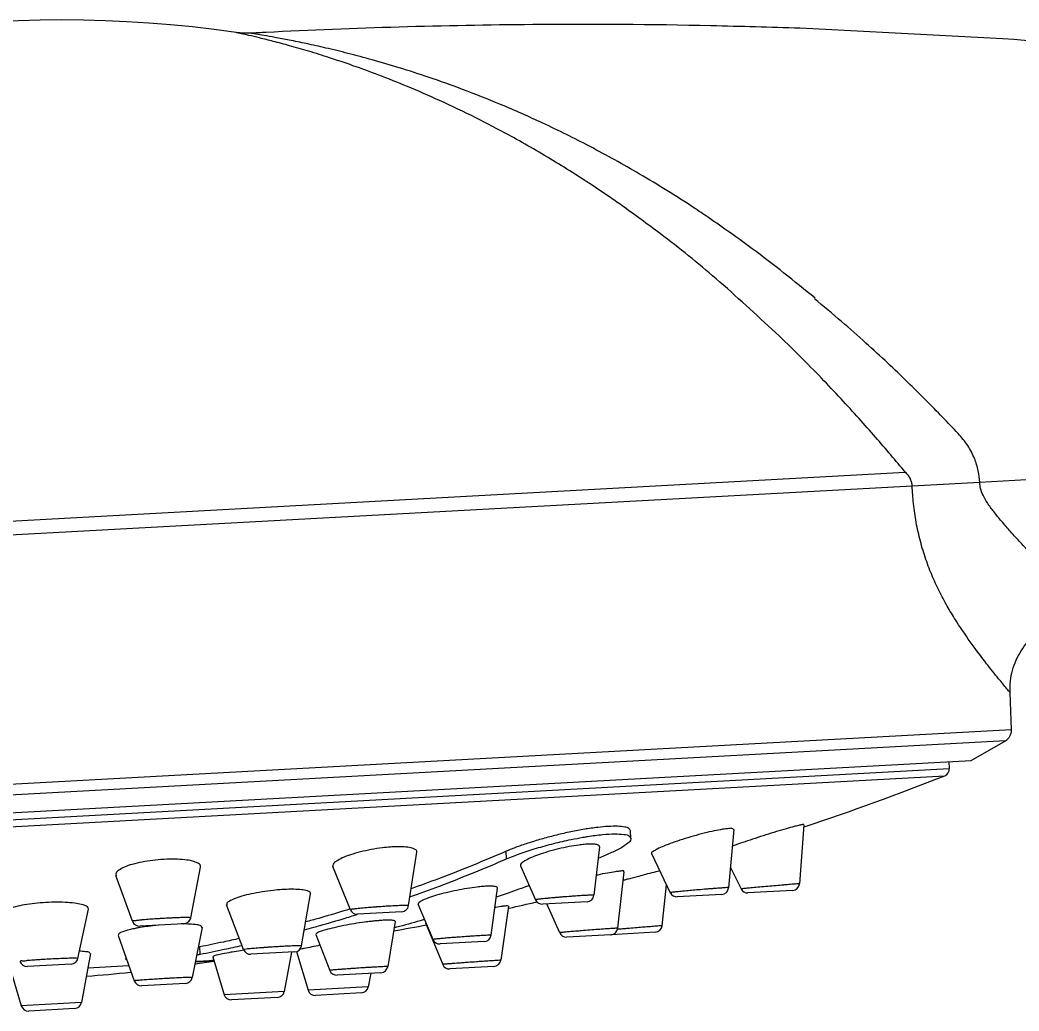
# Model space of a CAD drawing. Extents: x 15674 to 16268, y -53752 to -53332.
# Drawn here: x 15899.31 to 15940.18, y -53454.16 to -53413.62 of the extents above; entities that cross this region are included whole.
import ezdxf

# ---------------------------------------------------------------- set-up
doc = ezdxf.new("R2010")
doc.units = 0
doc.header["$LTSCALE"] = 7
doc.header["$MEASUREMENT"] = 0
doc.layers.get('0').update_dxf_attribs({"color": 2, "linetype": 'CONTINUOUS'})

msp = doc.modelspace()

# ---------------------------------------------------------------- linework, layer by layer
at = {"color": 7, "linetype": 'Continuous'}
for p, q in [((15859.7635174864, -53436.25109984964), (15935.52401155917, -53432.11771851692)), ((15938.57515247367, -53432.53567098093), (15859.60766396012, -53436.84402108684)), ((15940.48737878074, -53432.43134272249), (15938.5757575709, -53432.53563796455)), ((15939.86588965774, -53442.6569704751), (15939.80929994993, -53441.13033146627)), ((15939.86588965774, -53442.6569704751), (15860.33942818432, -53446.99581733035)), ((15939.61902410287, -53443.10688094592), (15860.6337756527, -53447.41620001227)), ((15938.21936242982, -53443.91042185757), (15939.61902410287, -53443.10688094592)), ((15862.11254929759, -53448.06269771637), (15938.21936242982, -53443.91042185757)), ((15937.310713781, -53443.95999639136), (15937.32616751337, -53444.24324689112)), ((15863.03665167878, -53448.29637368234), (15937.32616751337, -53444.24324689112)), ((15863.2573801701, -53448.56948934359), (15937.13646230743, -53444.53875520721)), ((15924.29924337994, -53447.10670619929), (15924.28212132875, -53446.79287716153)), ((15928.50975704932, -53446.74101424497), (15928.30045383875, -53449.11408931096)), ((15931.3762444825, -53446.53734005381), (15931.19692456024, -53448.95174196374)), ((15931.37636842846, -53446.53567111106), (15931.35409409129, -53446.53065668917)), ((15915.2094213116, -53449.84752740578), (15915.54077736915, -53447.66108073494)), ((15919.21557103614, -53447.9363561287), (15919.1986749514, -53447.62666891049)), ((15923.01811335624, -53447.44719225622), (15922.79135379844, -53449.4228099869)), ((15925.14571748291, -53447.71653724396), (15925.91194293357, -53449.31854759108)), ((15906.29740060223, -53450.34641160379), (15906.70013527164, -53448.28166998618)), ((15912.82685463633, -53450.01511210664), (15912.10918357782, -53448.25342709527)), ((15919.78341701234, -53448.22287567311), (15920.4059636589, -53449.61173379795)), ((15923.76171385199, -53450.77097233165), (15924.02844673822, -53448.4605904234)), ((15928.37331332333, -53448.28801013787), (15928.80640917519, -53449.16435591206)), ((15903.9159657372, -53450.48918724955), (15903.23937784282, -53448.61008192039)), ((15931.19683264399, -53448.95297951642), (15931.18221832054, -53448.95328678913)), ((15910.82714530156, -53451.49432240601), (15911.19857924864, -53449.36377401101)), ((15918.58060301282, -53451.06079001231), (15918.84771033741, -53449.13875435568)), ((15925.58105232508, -53450.67013709414), (15925.76001323709, -53449.0008957201)), ((15928.0177291583, -53449.38836518551), (15926.1985955642, -53449.48761444468)), ((15930.91402269375, -53449.23034767017), (15929.09112919434, -53449.32980205742)), ((15916.21025475521, -53451.23415665055), (15915.60678712755, -53449.78856958869)), ((15922.50948325277, -53449.68888698858), (15920.69586333154, -53449.7878354244)), ((15921.38945969995, -53450.95805769858), (15920.86618296769, -53449.77854303594)), ((15901.68235329149, -53452.0051517133), (15902.11683379033, -53449.99651187035)), ((15908.45829924371, -53451.64711035693), (15907.7662603913, -53449.8197089571)), ((15914.92907775813, -53450.1024627749), (15913.12094438341, -53450.20111187119)), ((15919.30034682153, -53449.86377488782), (15918.97524754521, -53452.08273715317)), ((15919.30035510033, -53449.86371840203), (15919.24070800024, -53449.85737676953)), ((15906.01928528685, -53450.58856795473), (15904.21456292916, -53450.68703095227)), ((15914.66096143075, -53450.5000805039), (15914.35686996128, -53452.33992738146)), ((15915.9053612474, -53450.55185288657), (15916.60279859323, -53452.25161322178)), ((15906.7626660929, -53450.74142597765), (15906.35804638951, -53452.78573780573)), ((15925.29910498355, -53450.93771158289), (15923.49730159567, -53451.03601532823)), ((15903.32698081265, -53451.06374589197), (15903.98696189114, -53452.92592517237)), ((15911.41195309558, -53451.02735678694), (15911.98535804793, -53452.49865194513)), ((15918.29964516082, -53451.31959182455), (15916.50333222576, -53451.41759601699)), ((15923.47976980735, -53451.03697183735), (15921.67986247502, -53451.13517213709)), ((15902.19419604609, -53451.80522665047), (15901.82671133928, -53453.81054772779)), ((15906.6815221062, -53451.83679541891), (15906.66509429065, -53451.53569105603)), ((15910.54788077824, -53451.74251669518), (15908.75517592724, -53451.84032403879)), ((15910.41760596666, -53451.74962429425), (15910.12287690462, -53453.35792632224)), ((15910.62530072443, -53451.719392283), (15911.09880582415, -53453.30467510359)), ((15898.78278624378, -53451.99134889751), (15899.36625483141, -53453.94478661908)), ((15901.40533520899, -53452.241320541), (15899.61440793531, -53452.33903090179)), ((15907.24159712608, -53452.11876838338), (15906.48185198908, -53452.1602189643)), ((15907.20093610614, -53451.9471192752), (15907.66242289103, -53453.49216508008)), ((15918.97522109839, -53452.08291760776), (15918.93483356671, -53452.08441340904)), ((15903.76806004342, -53452.30827946585), (15902.08518361298, -53452.40009472812)), ((15914.0770730253, -53452.59092019361), (15912.28120125204, -53452.68890031735)), ((15913.66130489658, -53452.6136038949), (15913.55926270618, -53453.17043618815)), ((15918.69475570719, -53452.33898621285), (15916.89659114221, -53452.43709142599)), ((15906.07993676045, -53453.02723219322), (15904.28615253995, -53453.12509842012)), ((15910.12287690246, -53453.35792633914), (15907.6624228931, -53453.49216509065)), ((15913.55926270618, -53453.17043618815), (15911.09880582415, -53453.30467510359)), ((15913.28051987857, -53453.41591475059), (15911.40260055095, -53453.51837127272)), ((15901.82671136512, -53453.81054757993), (15899.36625479173, -53453.94478647313)), ((15909.84402315185, -53453.60340496423), (15907.96632789715, -53453.70584925419)), ((15901.54796865797, -53454.05602549817), (15899.67018697016, -53454.1584745084))]:
    msp.add_line(p, q, dxfattribs=at)
for centre, radius, start, end in [((15901.0749961154, -53462.6483034729), 49.02499999908001, 81.6972617720937, 147.4222408151714), ((15939.36623281439, -53442.67549183475), 0.50000000076, 300.3700328312475, 2.122877418062619), ((15937.02661301285, -53444.25959014492), 0.30000000198, 291.479252442887, 3.122877419371943), ((15894.48024133671, -53336.13462923801), 116.49466818876, 288.4709527382301, 291.479270379536), ((15930.89763780663, -53448.93079544091), 0.30000000198, 273.1228774255301, 355.7525431494067), ((15926.18208436936, -53449.18806910281), 0.30000000198, 205.561101820247, 273.1228774024109), ((15928.0015203123, -53449.08880335275), 0.30000000198, 273.1228774348195, 354.959328247796), ((15929.07478428965, -53449.03024765084), 0.30000000198, 206.2972543318383, 273.1228774131094), ((15894.48024133671, -53336.13462923801), 116.49466818876, 282.3110380604725, 282.8783559669998), ((15920.67938946842, -53449.48828805295), 0.30000000198, 204.1440224908026, 273.1228774157188), ((15922.49322725857, -53449.3893277261), 0.30000000198, 273.1228774229207, 353.4525130203792), ((15913.10453844922, -53449.90156079266), 0.30000000198, 202.163725557016, 273.1228774195285), ((15914.91275593188, -53449.80290710376), 0.30000000198, 273.1228774195807, 351.3812511030786), ((15904.19820136567, -53450.38747744868), 0.30000000198, 199.8005403268417, 273.1228774169192), ((15906.0029411199, -53450.28901350195), 0.30000000198, 273.1228774206766, 348.9617238478351), ((15894.48024133671, -53336.13462923801), 116.49466818876, 279.9450679890272, 280.6230076478566), ((15921.66334740136, -53450.83562700869), 0.30000000198, 203.9241494125598, 273.1228774163973), ((15923.46359177203, -53450.73740832357), 0.30000000198, 273.1228774226076, 353.4140576101776), ((15925.28271190969, -53450.63815980453), 0.30000000198, 273.1324072305783, 353.8821708270514), ((15916.48688157211, -53451.11804737717), 0.30000000198, 202.6574477380308, 273.1228774192154), ((15918.28337919162, -53451.02003310647), 0.30000000198, 273.1228774199982, 352.087002704887), ((15923.48100520259, -53450.73645827553), 0.30000000198, 269.8339478664251, 273.1139332064502), ((15908.738825235, -53451.5407699409), 0.30000000198, 200.7430764565833, 273.1228774169713), ((15910.53156798212, -53451.44296053363), 0.30000000198, 273.1228774220857, 350.1117068961007), ((15899.59794918159, -53452.03948270683), 0.30000000198, 198.4522951750007, 273.1228774190067), ((15901.38910732614, -53451.94175974929), 0.30000000198, 273.1228774198938, 347.7945115236461), ((15896.99852565745, -53387.9309230674), 64.99999999973998, 278.3856689047, 279.0667901642999), ((15918.67838796717, -53452.03943305049), 0.30000000198, 273.1228774198938, 351.6649072188636), ((15896.99852565745, -53387.9309230674), 64.99999999973998, 274.4477228092814, 276.0418864126815), ((15912.26473905285, -53452.38935230557), 0.30000000198, 201.2923967272158, 273.1228774195285), ((15914.06082696381, -53452.29136039504), 0.30000000198, 273.1228774196851, 350.6151305773101), ((15916.88026510103, -53452.13753599048), 0.30000000198, 202.3094506974197, 273.1228774193198), ((15904.26968678322, -53452.82555060807), 0.30000000198, 199.5145975522102, 273.1228774193198), ((15906.06370634528, -53452.72767153697), 0.30000000198, 273.1228774198938, 348.8031469637129), ((15909.82779193767, -53453.30384434976), 0.30000000198, 273.1228774195807, 349.6143241320066), ((15911.38625729716, -53453.2188167722), 0.30000000198, 196.6302596564635, 273.1228774195807), ((15913.2641766311, -53453.11636025432), 0.30000000198, 273.1228774195807, 349.6154950711729), ((15901.53162539992, -53453.75647100397), 0.30000000198, 273.1228774195807, 349.6153429103426), ((15907.94987260373, -53453.40630086763), 0.30000000198, 196.6314307067731, 273.1228774195807), ((15899.65370607655, -53453.85892751978), 0.30000000198, 196.6304119285716, 273.1228774195807)]:
    msp.add_arc(centre, radius, start, end, dxfattribs=at)
for points in [[(15931.21764505298, -53413.9633402949), (15927.57641272295, -53413.86140051061), (15920.29168363282, -53413.81360116274), (15909.36946133673, -53414.13207342217), (15908.74669342763, -53414.16436120267)], [(15908.20590020373, -53414.14834541737), (15908.15437727546, -53414.13713994324)], [(15908.74658037177, -53414.16438664265), (15908.73433757797, -53414.16501084253), (15908.65142561774, -53414.16791954832), (15908.57065957323, -53414.16854741414), (15908.49180607733, -53414.16706183863), (15908.41462389169, -53414.16359683231), (15908.3387737455, -53414.15824673588), (15908.26460883656, -53414.15114132725), (15908.19316964561, -53414.14253236807), (15908.15453931558, -53414.13716970295)], [(15909.10732244607, -53414.35655463881), (15908.66930330067, -53414.25257347635), (15908.37149195464, -53414.18490202812), (15908.20590020373, -53414.14834541737)], [(15927.47309373078, -53421.70404966961), (15926.87117275629, -53421.30133944999), (15924.6601077929, -53419.92598789577), (15922.61151191271, -53418.79136762012), (15920.70141133111, -53417.8456871157), (15918.96226205453, -53417.07580707254), (15917.41575831633, -53416.46217699638), (15916.04379540884, -53415.97225867431), (15914.82111088364, -53415.57773542037), (15913.72201509736, -53415.25597525066), (15912.72399409359, -53414.98954561621), (15911.82246997365, -53414.76956705094), (15911.02144864608, -53414.59041056304), (15910.32488957188, -53414.44697503412), (15909.7381459554, -53414.3350266169), (15909.28282365282, -53414.25374202056), (15908.97303777438, -53414.20125010111), (15908.8005364682, -53414.17303268325), (15908.74658152577, -53414.16437949672)], [(15939.52014904802, -53414.39073857531), (15931.21764162539, -53413.96334017804)], [(15922.38153978526, -53420.16494260577), (15921.44841877595, -53419.57480210594), (15919.6250880325, -53418.50699855074), (15917.96069679193, -53417.62768387414), (15916.47828020784, -53416.91844358774), (15915.16228226119, -53416.34535532683), (15913.98915633288, -53415.8780854694), (15912.93462347815, -53415.49227687974), (15911.97675912334, -53415.16942602422), (15911.11104703985, -53414.89996320732), (15910.34138547031, -53414.67803541838), (15909.67176875292, -53414.49836304572), (15909.10732244607, -53414.35655463881)], [(15960.77662496554, -53416.7315029165), (15946.54484636871, -53414.96491007895), (15939.52014904802, -53414.39073857531)], [(15922.59132506236, -53420.3017866097), (15922.38153978526, -53420.16494260577)], [(15923.92466757591, -53421.2080802553), (15923.40030047169, -53420.84405468619), (15922.59132506236, -53420.3017866097)], [(15930.22304166241, -53426.41403113445), (15927.78340764946, -53424.20678674735), (15925.50571577199, -53422.3671240573), (15923.92466757591, -53421.2080802553)], [(15931.83349383654, -53424.999948128), (15929.26595532546, -53422.9775774326), (15927.47309373078, -53421.70404966961)], [(15937.69264035569, -53430.54201378536), (15937.05003807439, -53429.87015495852), (15936.36406149569, -53429.17112337901), (15935.62145412512, -53428.43659278846), (15934.80903044399, -53427.66011399248), (15933.91260502163, -53426.83630286347), (15932.91740624091, -53425.95936941384), (15931.80758737018, -53425.02803544672)], [(15935.52401155917, -53432.11771851692), (15934.93339703559, -53431.41443222145), (15934.3063550985, -53430.68616070848), (15933.63174010143, -53429.9240893101), (15932.89833622878, -53429.12097946305), (15932.09431489134, -53428.27083241045), (15931.20721263462, -53427.36937021792), (15930.22304166241, -53426.41403113445)], [(15938.57515247367, -53432.53567098093), (15938.51195730052, -53432.06747618246), (15938.3515777817, -53431.55296186675), (15938.07736073076, -53431.0303961086), (15937.69263983551, -53430.54201127926)], [(15935.8073615838, -53432.6866775849), (15935.78798371655, -53432.55180739371), (15935.73747528096, -53432.40448073739), (15935.64964111022, -53432.25576408426), (15935.5240115317, -53432.11771851683)], [(15940.66196723265, -53435.45261032013), (15940.23674088332, -53434.99761477966), (15939.83391586662, -53434.55209061276), (15939.4639487529, -53434.12567981383), (15939.14318175908, -53433.73194901949), (15938.88731559619, -53433.378730254), (15938.70680370304, -53433.06524306157), (15938.6056001067, -53432.78658321754), (15938.57575754024, -53432.53564088096)], [(15937.62985029822, -53438.24219484697), (15937.28185758149, -53437.67013862717), (15936.95060707648, -53437.05805561404), (15936.64290887977, -53436.39781542127), (15936.36992697074, -53435.68974435597), (15936.14319323218, -53434.94192153941), (15935.97165715709, -53434.17015311585), (15935.86072562292, -53433.40628880087), (15935.80739540452, -53432.68667574041)], [(15939.80929994993, -53441.13033146627), (15939.68498565878, -53440.98206720474), (15939.34397870797, -53440.56860879998), (15938.85174764692, -53439.95145940937), (15938.26586440441, -53439.17333734136), (15937.62985029822, -53438.24219484697)], [(15939.80938118414, -53441.13031312283), (15939.82896481128, -53440.65843337095), (15940.06111250465, -53439.81129154917), (15940.52867631585, -53439.06769457387), (15941.19157531968, -53438.49139295246), (15941.99298022762, -53438.131794406), (15942.86418631229, -53438.01972717526), (15943.29791196264, -53438.05972318349)], [(15923.39213626886, -53446.60961308282), (15922.94405412622, -53446.64895366519), (15922.4110888043, -53446.72474115877), (15921.84470338638, -53446.8304881754), (15921.26751634137, -53446.96064976564), (15920.69648219902, -53447.11053984083), (15920.14744878679, -53447.27576940069), (15919.6425033007, -53447.44971809162), (15919.1986749514, -53447.62666891049)], [(15922.46182327658, -53447.03083159227), (15922.53755123164, -53447.0188255378), (15923.14329950209, -53446.94154666707), (15923.64572006602, -53446.91413580698), (15924.01878198878, -53446.93801298552), (15924.24093869839, -53447.01250462136), (15924.29360471288, -53447.10500485593)], [(15924.28189823865, -53446.79264014239), (15924.22257040229, -53446.70006342116), (15924.04797455213, -53446.63489475373), (15923.75995841276, -53446.6042444854), (15923.39213626886, -53446.60961308282)], [(15928.05384003558, -53446.72633109061), (15927.70875066095, -53446.79088158688), (15927.30154131688, -53446.88578921305), (15926.85880439029, -53447.00497844745), (15926.41318766618, -53447.13978361739), (15925.99865791333, -53447.2798530332), (15925.6476282751, -53447.41375469522), (15925.38005291743, -53447.53309665937)], [(15928.31313941893, -53446.69656670941), (15928.05384003558, -53446.72633109061)], [(15928.31756946549, -53446.69629057725), (15928.31313941893, -53446.69656670941)], [(15928.5066827565, -53446.74160638258), (15928.46827735663, -53446.70371807519), (15928.31756946549, -53446.69629057725)], [(15930.97996538231, -53446.614360823), (15930.65341701829, -53446.70519995559), (15930.26109262509, -53446.82103462462), (15929.82555362243, -53446.95527039661), (15929.3835314817, -53447.09661506148), (15928.97002880037, -53447.23372332701), (15928.61144998778, -53447.35761357586), (15928.44832524622, -53447.41123937984)], [(15931.15233089014, -53446.57084394349), (15930.97996538231, -53446.614360823)], [(15931.17008369769, -53446.56651411419), (15931.15233089014, -53446.57084394349)], [(15931.35409409129, -53446.53065668917), (15931.22206385682, -53446.55395060364), (15931.17008369769, -53446.56651411419)], [(15919.21557103614, -53447.9363561287), (15919.77297843874, -53447.71864265418), (15920.43461654019, -53447.50237695845), (15921.14483323996, -53447.30649132063), (15921.85945281637, -53447.14243272783), (15922.33777382455, -53447.05154298784)], [(15922.39502523514, -53447.34472549101), (15922.17109983303, -53447.36971934136)], [(15922.33777382455, -53447.05154298784), (15922.46182327658, -53447.03083159227)], [(15922.51741390084, -53447.33599336752), (15922.39502523514, -53447.34472549101)], [(15922.78543533587, -53447.33620020243), (15922.51741390084, -53447.33599336752)], [(15923.01895112552, -53447.44667520648), (15923.01844318581, -53447.43593977835), (15922.9563914688, -53447.37029999468), (15922.78543533587, -53447.33620020243)], [(15924.29360471288, -53447.10500485593), (15924.29645283986, -53447.13454620718), (15924.17738457814, -53447.29817984535), (15923.88655912363, -53447.49421245119), (15923.45191138735, -53447.70522762165)], [(15914.47457267888, -53447.45234533695), (15914.13479127406, -53447.48573200864), (15913.68030206354, -53447.55624992067), (15913.23546466624, -53447.65319066957), (15912.82986350106, -53447.77033462174), (15912.49407998564, -53447.89914539063), (15912.25341220629, -53448.02976646263)], [(15914.56757719263, -53447.44650437987), (15914.47457267888, -53447.45234533695)], [(15915.24969234489, -53447.4706294941), (15914.94815450643, -53447.44135803542), (15914.56757719263, -53447.44650437987)], [(15915.5390460425, -53447.66002395676), (15915.5390000864, -53447.62257033395), (15915.45141548817, -53447.53231465381), (15915.24969234489, -53447.4706294941)], [(15919.1986749514, -53447.62666891049), (15917.86023399748, -53448.18799312584), (15916.42810802732, -53448.74914073663), (15915.31550695897, -53449.15736609932)], [(15922.17109983303, -53447.36971934136), (15921.77092629666, -53447.43498003698), (15921.3443769372, -53447.52729558475), (15920.91960418784, -53447.64074109038), (15920.52825858092, -53447.76704705105), (15920.1997438008, -53447.89662155145), (15919.95865740677, -53448.01895698607)], [(15923.45191138735, -53447.70522762165), (15922.96658650244, -53447.91241774178)], [(15925.38005291743, -53447.53309665937), (15925.2099133848, -53447.63081147116), (15925.14459940639, -53447.70192263202), (15925.15075827954, -53447.71430434671)], [(15905.17523664109, -53447.95901882897), (15904.7492409818, -53447.99779383813), (15904.30548517047, -53448.06772615047), (15903.90784141822, -53448.16209208749), (15903.58307715003, -53448.27482569368), (15903.35609114017, -53448.39770063513)], [(15905.20848104917, -53447.95712291213), (15905.17523664109, -53447.95901882897)], [(15906.58190589838, -53448.10863306768), (15906.36705676405, -53448.02880857718), (15906.05134919331, -53447.97350847203), (15905.65468314695, -53447.94867766208), (15905.20848104917, -53447.95712291213)], [(15906.69654348054, -53448.28095971365), (15906.69384494513, -53448.21629020654), (15906.58718116616, -53448.1115608273), (15906.58190589838, -53448.10863306768)], [(15912.25341220629, -53448.02976646263), (15912.12447535406, -53448.15159166467), (15912.10956241074, -53448.25345867864)], [(15915.26507932553, -53449.48729296415), (15916.4719162556, -53449.04598877578), (15917.89052109617, -53448.49089481285), (15919.21557103614, -53447.9363561287)], [(15919.95865740677, -53448.01895698607), (15919.81693095714, -53448.12646262475), (15919.780161581, -53448.21274823287), (15919.78403553323, -53448.22323065242)], [(15903.35609114017, -53448.39770063513), (15903.24380181671, -53448.52131756325), (15903.24213117424, -53448.60974051287)], [(15923.66407330007, -53448.46200855976), (15923.34121436471, -53448.51607535825), (15922.94717832009, -53448.59549730535), (15922.88455278468, -53448.60906491055)], [(15923.8306122368, -53448.44161738166), (15923.66407330007, -53448.46200855976)], [(15923.89361451035, -53448.43701940144), (15923.8306122368, -53448.44161738166)], [(15924.01663668099, -53448.45955829554), (15924.01314532524, -53448.44296426769), (15923.89361451035, -53448.43701940144)], [(15925.39334240263, -53448.44689644808), (15925.07910387644, -53448.5297367881), (15924.70899839853, -53448.62727866172), (15924.30005713255, -53448.73502201057), (15924.11365807, -53448.78412038202)], [(15925.48365194378, -53448.42308508893), (15925.39334240263, -53448.44689644808)], [(15924.11365807, -53448.78412038202), (15923.98725300949, -53448.81741171009)], [(15930.88147818968, -53448.97680852522), (15930.63507367004, -53448.99770608771), (15930.45700412182, -53449.01307133963)], [(15930.89245730468, -53448.97589821683), (15930.88147818968, -53448.97680852522)], [(15931.08255697497, -53448.96043844167), (15930.89555824297, -53448.97564155947), (15930.89245730468, -53448.97589821683)], [(15931.18221832054, -53448.95328678913), (15931.08255697497, -53448.96043844167)], [(15910.03494072345, -53449.1935403871), (15909.66985522202, -53449.22551253494), (15909.21329685998, -53449.28687377727), (15908.7752101919, -53449.36869905605), (15908.38551838729, -53449.46557689068), (15908.07329304605, -53449.57055161305)], [(15910.11360773031, -53449.1888363182), (15910.03494072345, -53449.1935403871)], [(15910.83822541901, -53449.19822393289), (15910.51259461925, -53449.17953446888), (15910.11360773031, -53449.1888363182)], [(15911.19240203433, -53449.3625949169), (15911.18611723724, -53449.31282310341), (15911.0682225997, -53449.24361557415), (15910.83822541901, -53449.19822393289)], [(15918.00816117968, -53449.08912128057), (15917.60669616222, -53449.14562735132), (15917.17800112252, -53449.22400289174), (15916.7509230609, -53449.31909257095), (15916.3567722839, -53449.42408445504), (15916.02701227448, -53449.5304524215), (15915.78531169563, -53449.62974873838)], [(15918.23178912137, -53449.06674558546), (15918.00816117968, -53449.08912128057)], [(15918.35486470394, -53449.05837445532), (15918.23178912137, -53449.06674558546)], [(15918.6218431268, -53449.05564030874), (15918.35486470394, -53449.05837445532)], [(15918.84845685685, -53449.13845119249), (15918.84811105608, -53449.13290244854), (15918.79009733846, -53449.0810661732), (15918.6218431268, -53449.05564030874)], [(15920.14270952469, -53449.02517665222), (15919.28487715127, -53449.33237180298), (15918.95198207712, -53449.44777218848)], [(15926.17854096731, -53449.28378889158), (15926.17094699805, -53449.28479239596), (15925.99913126314, -53449.30353570444), (15925.91455565559, -53449.31377296762)], [(15926.41863168776, -53449.26043207581), (15926.17854096731, -53449.28378889158)], [(15926.78468487734, -53449.22668358206), (15926.72216408411, -53449.23237974293), (15926.41863168776, -53449.26043207581)], [(15927.5563470569, -53449.16147761149), (15927.39609171084, -53449.17442018521), (15927.05703293819, -53449.20289889626), (15926.78468487734, -53449.22668358206)], [(15927.90147519286, -53449.13520696839), (15927.71150111271, -53449.14935903597), (15927.5563470569, -53449.16147761149)], [(15927.9765146598, -53449.12989954225), (15927.90147519286, -53449.13520696839)], [(15928.00137194108, -53449.12818494799), (15927.9765146598, -53449.12989954225)], [(15928.17093793405, -53449.11757782016), (15928.00137194108, -53449.12818494799)], [(15928.29704210804, -53449.11904033245), (15928.29443275771, -53449.11756198774), (15928.27986384001, -53449.11335045179), (15928.17093793405, -53449.11757782016)], [(15929.08607208969, -53449.13511674698), (15928.90622905575, -53449.15212937177), (15928.81337132907, -53449.16292137375)], [(15929.64829345959, -53449.08422647641), (15929.34040243682, -53449.11187157023), (15929.08607208969, -53449.13511674698)], [(15930.45700412182, -53449.01307133963), (15930.32296492359, -53449.02471444558), (15929.98488486323, -53449.05437049139), (15929.64829345959, -53449.08422647641)], [(15900.36967148899, -53449.72045115062), (15899.91426681395, -53449.75776309675), (15899.49293981108, -53449.81720216592), (15899.13454206509, -53449.89467973971), (15898.86393961027, -53449.9850602273)], [(15901.90042857885, -53449.82128475927), (15901.62777962094, -53449.76102794999), (15901.2671680523, -53449.72226895372), (15900.83433192756, -53449.70800816103), (15900.36967148899, -53449.72045115062)], [(15908.07329304605, -53449.57055161305), (15907.86334548707, -53449.67500200516), (15907.76832148723, -53449.77069218888), (15907.77199284635, -53449.81865883365)], [(15915.78531169563, -53449.62974873838), (15915.64329669874, -53449.71572751003), (15915.60524734551, -53449.78380637844), (15915.60687526328, -53449.7888803715)], [(15918.95198207712, -53449.44777218848), (15918.79175623339, -53449.5025595891)], [(15920.67376015697, -53449.5718619038), (15920.64423547206, -53449.57547457014), (15920.48106030199, -53449.59522411683), (15920.40780538025, -53449.60804932671)], [(15920.88493487368, -53449.55085037349), (15920.67376015697, -53449.5718619038)], [(15920.93705063693, -53449.54600816844), (15920.88493487368, -53449.55085037349)], [(15921.34142469746, -53449.50966113892), (15921.18375403174, -53449.52333632876), (15920.93705063693, -53449.54600816844)], [(15922.03905103821, -53449.4556329674), (15921.85593794968, -53449.4688299421), (15921.51652048537, -53449.49520091692), (15921.34142469746, -53449.50966113892)], [(15922.1729979386, -53449.44653088308), (15922.03905103821, -53449.4556329674)], [(15922.23143876884, -53449.44272470931), (15922.1729979386, -53449.44653088308)], [(15922.4431422702, -53449.43007793261), (15922.23143876884, -53449.44272470931)], [(15922.78900492034, -53449.42637068906), (15922.78819179629, -53449.42582848066), (15922.76396165166, -53449.41929630847), (15922.64547460612, -53449.42075440955), (15922.4431422702, -53449.43007793261)], [(15902.11727036594, -53449.99664512862), (15902.11793322843, -53449.99011752961), (15902.0691610518, -53449.90002262173), (15901.90042857885, -53449.82128475927)], [(15912.81800308538, -53449.98709055328), (15912.55635746632, -53450.06717139523), (15911.53117626823, -53450.36859337252), (15910.9983302386, -53450.5175309862)], [(15913.09751179103, -53449.97270187378), (15913.04458568598, -53449.9786115165), (15912.89033834445, -53449.99851689066), (15912.8276985911, -53450.01278004115), (15912.82798210358, -53450.01299966758)], [(15912.90668936503, -53450.2691265687), (15913.1213239195, -53450.20232957524)], [(15913.57171145386, -53449.92866605731), (15913.27798023952, -53449.95467000854), (15913.09751179103, -53449.97270187378)], [(15913.59171671223, -53449.92701025574), (15913.57171145386, -53449.92866605731)], [(15913.63121046297, -53449.92377671116), (15913.59171671223, -53449.92701025574)], [(15913.8505305701, -53449.90662502941), (15913.63121046297, -53449.92377671116)], [(15913.90181416289, -53449.90280210625), (15913.8505305701, -53449.90662502941)], [(15914.42322544445, -53449.86796248581), (15914.24008813547, -53449.87933997282), (15913.90181416289, -53449.90280210625)], [(15914.44537158011, -53449.8666573177), (15914.42322544445, -53449.86796248581)], [(15914.55950787487, -53449.86019743668), (15914.44537158011, -53449.8666573177)], [(15914.83544877004, -53449.84685678596), (15914.55950787487, -53449.86019743668)], [(15914.92115474014, -53449.84502390997), (15914.83544877004, -53449.84685678596)], [(15915.2081726629, -53449.84925924092), (15915.17430900899, -53449.84122268526), (15915.04616493258, -53449.84036115923), (15914.92115474014, -53449.84502390997)], [(15918.78152695192, -53449.9192011477), (15918.73814739899, -53449.92633633292)], [(15919.04225380479, -53449.87937738889), (15918.78152695192, -53449.9192011477)], [(15919.06328036611, -53449.8764380333), (15919.04225380479, -53449.87937738889)], [(15919.24070800024, -53449.85737676953), (15919.06328036611, -53449.8764380333)], [(15904.190866593, -53450.44697054358), (15904.1137249503, -53450.45465830643), (15903.96858408646, -53450.47378482097), (15903.91595226873, -53450.48814620934), (15903.91635782494, -53450.48871018681)], [(15904.70533989181, -53450.40310952238), (15904.62820480997, -53450.40875660194), (15904.33973259768, -53450.43234925183), (15904.190866593, -53450.44697054358)], [(15904.95432702659, -53450.38595745097), (15904.70533989181, -53450.40310952238)], [(15905.04809575468, -53450.380003239), (15904.95432702659, -53450.38595745097)], [(15905.29173980774, -53450.36583324235), (15905.04809575468, -53450.380003239)], [(15905.51900855339, -53450.3543899049), (15905.29173980774, -53450.36583324235)], [(15905.89668271504, -53450.33954346027), (15905.61428866598, -53450.34994972462), (15905.51900855339, -53450.3543899049)], [(15906.01457229492, -53450.33776750743), (15905.89668271504, -53450.33954346027)], [(15906.26444323816, -53450.60211050643), (15905.8996404662, -53450.59462733569)], [(15906.29721602597, -53450.34654585213), (15906.2534488988, -53450.33791186556), (15906.11617475226, -53450.33542117282), (15906.01457229492, -53450.33776750743)], [(15906.54228563487, -53450.63045987846), (15906.26444323816, -53450.60211050643)], [(15911.3308972712, -53450.73316090726), (15911.58609632046, -53450.66114580546), (15912.61433205894, -53450.35872074995), (15912.90668936503, -53450.2691265687)], [(15913.64930019408, -53450.49601369809), (15913.42069077383, -53450.52485765744), (15912.98798731987, -53450.58972895326), (15912.55708139754, -53450.66702573214), (15912.15938180361, -53450.75124478465), (15911.82942422402, -53450.834860229), (15911.58917956222, -53450.91145290556)], [(15913.82517819065, -53450.47681989161), (15913.64930019408, -53450.49601369809)], [(15913.89518197493, -53450.46998895887), (15913.82517819065, -53450.47681989161)], [(15914.05067034977, -53450.45686135774), (15913.89518197493, -53450.46998895887)], [(15914.17390454538, -53450.44890165327), (15914.05067034977, -53450.45686135774)], [(15914.44104781768, -53450.44321929066), (15914.17390454538, -53450.44890165327)], [(15914.66138504682, -53450.49993736285), (15914.66117575925, -53450.49842642613), (15914.60721182634, -53450.460118913), (15914.44104781768, -53450.44321929066)], [(15915.86592930964, -53450.41762364707), (15915.8072657735, -53450.43433214239), (15914.83612392035, -53450.70168531947)], [(15915.91989512906, -53450.53930194506), (15915.9052636755, -53450.55147729455), (15915.90550988691, -53450.55189735632)], [(15903.51550537515, -53450.91826445141), (15903.36198440072, -53450.99572876499), (15903.32710639876, -53451.0637477074)], [(15903.98048857831, -53450.79137855348), (15903.78201255038, -53450.8377960781), (15903.51550537515, -53450.91826445141)], [(15904.13909681992, -53450.76159159618), (15903.98048857831, -53450.79137855348)], [(15904.22399887174, -53450.74686068487), (15904.13909681992, -53450.76159159618)], [(15904.97444665441, -53450.64678030955), (15904.55995497406, -53450.69510920678), (15904.22399887174, -53450.74686068487)], [(15906.7627422674, -53450.74142128094), (15906.71294447103, -53450.6778464692), (15906.54228563487, -53450.63045987846)], [(15910.94192247943, -53450.84060942261), (15911.3308972712, -53450.73316090726)], [(15911.58917956222, -53450.91145290556), (15911.44922462741, -53450.97622506302), (15911.41160111913, -53451.02636157007), (15911.41182148173, -53451.02746963441)], [(15914.72075194973, -53450.73229187109), (15914.61874221554, -53450.75914996876)], [(15914.83612392035, -53450.70168531947), (15914.72075194973, -53450.73229187109)], [(15921.70730424441, -53450.92492350794), (15921.51443718689, -53450.94254162713), (15921.40669195463, -53450.9533326026)], [(15921.72962011601, -53450.9228399469), (15921.70730424441, -53450.92492350794)], [(15922.23289544004, -53450.88078530456), (15921.97038637281, -53450.90239524404), (15921.72962011601, -53450.9228399469)], [(15922.28239330182, -53450.87675191121), (15922.23289544004, -53450.88078530456)], [(15922.95105625976, -53450.82445936042), (15922.61829251119, -53450.85004943841), (15922.28239330182, -53450.87675191121)], [(15923.46239395174, -53450.78748448441), (15923.2535185719, -53450.80211887629), (15922.95105625976, -53450.82445936042)], [(15923.50012508808, -53450.78494350548), (15923.46239395174, -53450.78748448441)], [(15923.67157810155, -53450.77431520542), (15923.50012508808, -53450.78494350548)], [(15923.74401382629, -53450.7759575164), (15923.74291436366, -53450.77541203997), (15923.67157810155, -53450.77431520542)], [(15923.90095015977, -53450.80524140936), (15923.76529617161, -53450.81603338975)], [(15924.02573067769, -53450.79529914394), (15923.90095015977, -53450.80524140936)], [(15924.83627816603, -53450.73036282389), (15924.56296561873, -53450.75232723478), (15924.22516534509, -53450.77937782002), (15924.02573067769, -53450.79529914394)], [(15925.17182167911, -53450.70329766204), (15924.88724349951, -53450.72625881043), (15924.83627816603, -53450.73036282389)], [(15925.27943391616, -53450.69459757559), (15925.17182167911, -53450.70329766204)], [(15925.58105232508, -53450.67013709414), (15925.53328472712, -53450.67401730657), (15925.3933624748, -53450.68537214018), (15925.27943391616, -53450.69459757559)], [(15908.28664200506, -53451.19458804501), (15907.64116155903, -53451.336037676), (15906.66509429065, -53451.53569105603)], [(15916.48358452807, -53451.19988256641), (15916.44664194729, -53451.20376263327), (15916.28481238922, -53451.22076671268), (15916.21176773286, -53451.23117367204)], [(15916.68528310497, -53451.18212204849), (15916.48358452807, -53451.19988256641)], [(15916.74569785754, -53451.17707828878), (15916.68528310497, -53451.18212204849)], [(15917.13176212551, -53451.14574526059), (15916.98159463383, -53451.15757947152), (15916.74569785754, -53451.17707828878)], [(15917.82573360693, -53451.09593040776), (15917.64911604705, -53451.10788681199), (15917.31182327378, -53451.1321276552), (15917.13176212551, -53451.14574526059)], [(15917.96483331698, -53451.08694085853), (15917.82573360693, -53451.09593040776)], [(15918.02364876517, -53451.08326749983), (15917.96483331698, -53451.08694085853)], [(15918.23385556338, -53451.07098935401), (15918.02364876517, -53451.08326749983)], [(15918.57873325893, -53451.06371584157), (15918.57750531421, -53451.06306709614), (15918.55327456812, -53451.05855114697), (15918.43536652031, -53451.06126795902), (15918.23385556338, -53451.07098935401)], [(15901.99780487041, -53451.73354853058), (15901.74573298659, -53451.71218814522)], [(15902.19017270749, -53451.80665910026), (15902.1574244596, -53451.7689033211), (15901.99780487041, -53451.73354853058)], [(15906.53933038485, -53451.8650943764), (15906.6815221062, -53451.83679541891)], [(15906.66509429065, -53451.53569105603), (15906.60264320445, -53451.54782310336)], [(15906.6815221062, -53451.83679541891), (15907.66583820137, -53451.6357689474), (15908.39326126451, -53451.47603230577)], [(15907.60313171398, -53451.81944890119), (15907.36851293883, -53451.87349088267), (15907.23551138514, -53451.91716790463), (15907.20214754622, -53451.94764402106)], [(15907.93203700017, -53451.75815298009), (15907.60313171398, -53451.81944890119)], [(15907.99014870337, -53451.74864758431), (15907.93203700017, -53451.75815298009)], [(15908.33520732158, -53451.69422802305), (15907.99014870337, -53451.74864758431)], [(15908.46222195718, -53451.67576044342), (15908.33520732158, -53451.69422802305)], [(15908.62374722516, -53451.62194756421), (15908.49487269325, -53451.63759946929), (15908.45900161134, -53451.64773042348)], [(15908.83529470839, -53451.60202953769), (15908.62374722516, -53451.62194756421)], [(15909.248970914, -53451.56939795931), (15909.11265021356, -53451.57946245456), (15908.83529470839, -53451.60202953769)], [(15909.2890431009, -53451.56646292785), (15909.248970914, -53451.56939795931)], [(15909.43336712427, -53451.55612602823), (15909.2890431009, -53451.56646292785)], [(15909.49921886346, -53451.5515844145), (15909.43336712427, -53451.55612602823)], [(15909.98161174393, -53451.52138843359), (15909.77009755723, -53451.53403362828), (15909.49921886346, -53451.5515844145)], [(15910.09572868512, -53451.51499359115), (15909.98161174393, -53451.52138843359)], [(15910.82623123052, -53451.49352823593), (15910.82636912603, -53451.49339385211), (15910.76626542639, -53451.48923688971), (15910.61464333104, -53451.49167121093), (15910.38488285067, -53451.50049051435), (15910.09572868512, -53451.51499359115)], [(15910.84947723897, -53451.61888467569), (15910.76019903272, -53451.6357166084)], [(15910.91786245741, -53451.60566691186), (15910.84947723897, -53451.61888467569)], [(15911.58467324571, -53451.47137970945), (15910.91786245741, -53451.60566691186)], [(15899.60178146347, -53452.0983614699), (15899.41958436947, -53452.11573686206), (15899.32507851143, -53452.12926925845), (15899.32513294332, -53452.12955773398)], [(15900.08935427117, -53452.0628615782), (15899.85705236057, -53452.07859568868), (15899.60178146347, -53452.0983614699)], [(15900.16350189907, -53452.05815537183), (15900.08935427117, -53452.0628615782)], [(15900.49615350202, -53452.03873230919), (15900.16350189907, -53452.05815537183)], [(15900.82894020135, -53452.02184870058), (15900.49615350202, -53452.03873230919)], [(15901.39158383737, -53452.00070573737), (15901.13560493189, -53452.0088336118), (15900.82894020135, -53452.02184870058)], [(15901.67043608293, -53452.00967088938), (15901.57467802956, -53451.9981525216), (15901.39158383737, -53452.00070573737)], [(15907.16632667238, -53452.09887995603), (15906.69768171772, -53452.13042051384), (15906.48626460175, -53452.14225157081)], [(15907.21394508121, -53452.09521619688), (15907.16632667238, -53452.09887995603)], [(15907.24428923854, -53452.09281972899), (15907.21394508121, -53452.09521619688)], [(15916.80653288828, -53452.2341553216), (15916.65881467907, -53452.24591412905), (15916.6027490433, -53452.25123995067)], [(15916.88083224556, -53452.2284856527), (15916.80653288828, -53452.2341553216)], [(15917.03387110103, -53452.21698132447), (15916.88083224556, -53452.2284856527)], [(15917.42228796578, -53452.1885076195), (15917.32205623024, -53452.19578335272), (15917.03387110103, -53452.21698132447)], [(15918.21571214407, -53452.13215264394), (15917.98542203696, -53452.14827911229), (15917.64790025698, -53452.1722573954), (15917.42228796578, -53452.1885076195)], [(15918.58772501641, -53452.10664304224), (15918.30749265968, -53452.12578568689), (15918.21571214407, -53452.13215264394)], [(15918.67899701338, -53452.10054940196), (15918.58772501641, -53452.10664304224)], [(15918.80233683285, -53452.09248112517), (15918.67899701338, -53452.10054940196)], [(15918.93483356671, -53452.08441340904), (15918.80233683285, -53452.09248112517)], [(15912.26400418426, -53452.47032930078), (15912.22171338612, -53452.47405052571), (15912.06002626562, -53452.48834691601), (15911.9866210602, -53452.49645313355)], [(15912.46012460924, -53452.45529479975), (15912.26400418426, -53452.47032930078)], [(15912.52683527861, -53452.45037295414), (15912.46012460924, -53452.45529479975)], [(15912.90133288736, -53452.42332259249), (15912.75628327708, -53452.43357322053), (15912.52683527861, -53452.45037295414)], [(15913.5914455139, -53452.37777281783), (15913.42405789564, -53452.38836512443), (15913.08654780616, -53452.41063275348), (15912.90133288736, -53452.42332259249)], [(15913.7399886239, -53452.36867539725), (15913.5914455139, -53452.37777281783)], [(15913.80111902702, -53452.36502526094), (15913.7399886239, -53452.36867539725)], [(15914.00953275749, -53452.35313058259), (15913.80111902702, -53452.36502526094)], [(15914.35538397039, -53452.34211072609), (15914.35378077769, -53452.34150013491), (15914.3295664472, -53452.33896744849), (15914.21143492075, -53452.34295546047), (15914.00953275749, -53452.35313058259)], [(15904.26916568289, -53452.89633442747), (15904.25755554074, -53452.89725133018), (15904.08219733171, -53452.91238220262), (15903.99518355871, -53452.92287793822), (15903.99501173085, -53452.92325810123)], [(15904.81174479278, -53452.85824027351), (15904.50744786965, -53452.87869585198), (15904.26916568289, -53452.89633442747)], [(15904.93553357501, -53452.85038605128), (15904.81174479278, -53452.85824027351)], [(15905.07240049419, -53452.84196086705), (15904.93553357501, -53452.85038605128)], [(15905.14430595314, -53452.83764320933), (15905.07240049419, -53452.84196086705)], [(15905.40203992718, -53452.82278977658), (15905.14430595314, -53452.83764320933)], [(15905.4786615093, -53452.81856238575), (15905.40203992718, -53452.82278977658)], [(15906.04877954949, -53452.79075503087), (15905.78831659952, -53452.80250843798), (15905.4786615093, -53452.81856238575)], [(15906.07189423971, -53452.78947770111), (15906.04877954949, -53452.79075503087)], [(15906.34982746725, -53452.78829823968), (15906.23861717207, -53452.78425150743), (15906.07189423971, -53452.78947770111)]]:
    msp.add_spline(points, degree=3, dxfattribs=at)
at = {"color": 2, "linetype": 'Continuous'}
msp.add_spline([(15903.67243080637, -53452.03874882917), (15903.6198229158, -53452.04168354629)], degree=3, dxfattribs=at)

doc.saveas('drawing.dxf')
